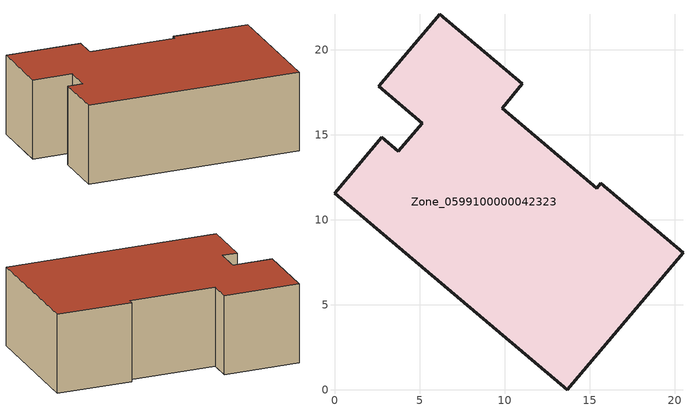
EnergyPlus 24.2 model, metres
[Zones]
Zone_0599100000042323
 floor ground (C_G): 15.42,11.86 15.66,12.15 20.49,8.06 13.68,0 0,11.57 2.78,14.85 3.76,14.02 5.16,15.67 2.6,17.85 6.19,22.09 11.04,17.99 9.85,16.57 z0
 wall outside (C_F): 6.19,22.09 2.6,17.85 5.16,15.67 3.76,14.02 2.78,14.85 0,11.57 13.68,0 20.49,8.06 15.66,12.15 15.42,11.86 9.85,16.57 11.04,17.99 6.19,22.09 z0:6.72
 roof outside (C_R): 15.42,11.86 9.85,16.57 11.04,17.99 6.19,22.09 2.6,17.85 5.16,15.67 3.76,14.02 2.78,14.85 0,11.57 13.68,0 20.49,8.06 15.66,12.15 z6.72
[BUILDING]
Pand.0599100000042323: North Axis=0; Terrain=City; Loads Convergence Tolerance Value=0.04; Temperature Convergence Tolerance Value=0.4; Solar Distribution=FullExterior; Maximum Number of Warmup Days=25; Minimum Number of Warmup Days=1
[Site:Location]
Rotterdam.The.Hague.AP_ZH_NLD Design_Conditions: Latitude=51.96; Longitude=4.45; Time Zone=1; Elevation=-4.5
[SITE:GROUNDTEMPERATURE:BUILDINGSURFACE]
18, 18, 18, 18, 18, 18, 18, 18, 18, 18, 18, 18
[MATERIAL] Thermal Absorptance=0.9; Solar Absorptance=0.7; Visible Absorptance=0.7
Name | Roughness | Thickness | Conductivity | Density | Specific Heat
G.D.1965-1974 | MediumSmooth | 0.15 | 0.882353 | 540 | 1210
F.D.1965-1974 | Rough | 0.3 | 0.697674 | 1920 | 840
R.D.1965-1974 | MediumRough | 0.2 | 0.232558 | 1500 | 1000
[CONSTRUCTION]
C_G: G.D.1965-1974
C_F: F.D.1965-1974
C_R: R.D.1965-1974
[ZONE]
Zone_0599100000042323: Type=1; Multiplier=1; Ceiling Height=Autocalculate; Volume=Autocalculate; Floor Area=autocalculate; Part of Total Floor Area=Yes
[ZONEINFILTRATION:DESIGNFLOWRATE]
Infil_Zone_0599100000042323: Zone or ZoneList or Space or SpaceList=Zone_0599100000042323; Schedule=AlwaysOn; Design Flow Rate Calculation Method=Flow/Area; Flow Rate per Floor Area=0.0042; Constant Term Coefficient=1; Temperature Term Coefficient=0; Velocity Term Coefficient=0; Velocity Squared Term Coefficient=0
[HVACTEMPLATE:ZONE:IDEALLOADSAIRSYSTEM]
Zone_0599100000042323: Maximum Heating Supply Air Temperature=50; Minimum Cooling Supply Air Temperature=13; Maximum Heating Supply Air Humidity Ratio=0.0156; Minimum Cooling Supply Air Humidity Ratio=0.0077; Heating Limit=NoLimit; Cooling Limit=NoLimit; Dehumidification Control Type=ConstantSensibleHeatRatio; Cooling Sensible Heat Ratio=0.7; Dehumidification Setpoint=60; Humidification Control Type=None; Humidification Setpoint=30; Outdoor Air Method=None; Outdoor Air Flow Rate per Person=0.00944; Outdoor Air Flow Rate per Zone Floor Area=0; Outdoor Air Flow Rate per Zone=0; Demand Controlled Ventilation Type=None; Outdoor Air Economizer Type=NoEconomizer; Heat Recovery Type=None; Sensible Heat Recovery Effectiveness=0.7; Latent Heat Recovery Effectiveness=0.65
[ZONECONTROL:THERMOSTAT]
ThermostatControl_Zone_0599100000042323: Zone or ZoneList=Zone_0599100000042323; Control Type Schedule=DualSetpointControlType; Control 1=Thermostat_Zone_0599100000042323; Temperature Difference Between Cutout And Setpoint=0
[THERMOSTATSETPOINT:DUALSETPOINT]
Thermostat_Zone_0599100000042323: Heating Setpoint Temperature Schedule=HeatingSetpoint_Zone_0599100000042323; Cooling Setpoint Temperature Schedule=CoolingSetpoint_Zone_0599100000042323
[SCHEDULE:COMPACT]
HeatingSetpoint_Zone_0599100000042323: Through: 12/31, For: AllDays, Until: 24:00, 21
CoolingSetpoint_Zone_0599100000042323: Through: 12/31, For: AllDays, Until: 24:00, 24
DualSetpointControlType: Through: 12/31, For: AllDays, Until: 24:00, 4
AlwaysOn: Through: 12/31, For: AllDays, Until: 24:00, 1
